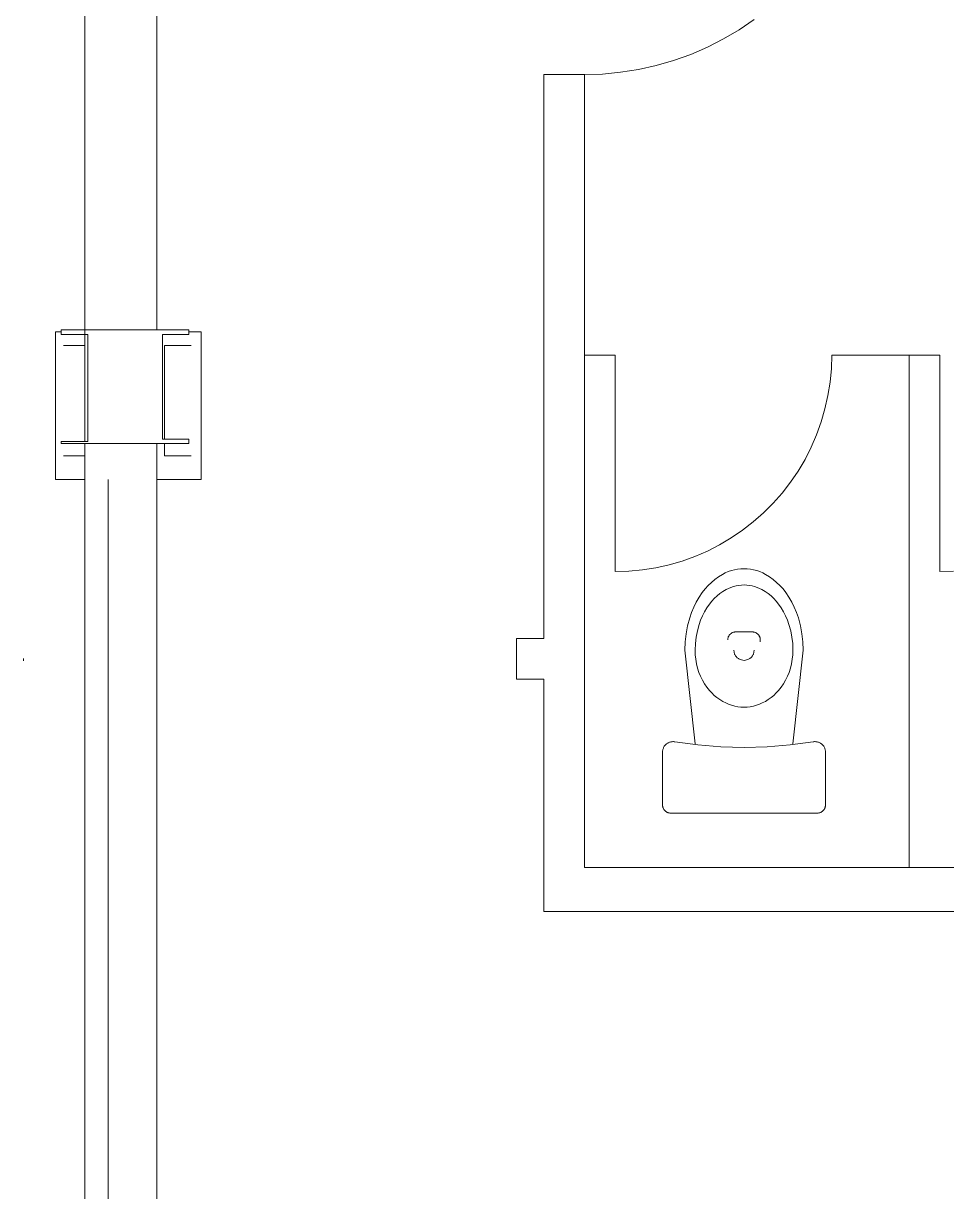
# Model space of a CAD drawing. Header units: centimetres. Extents: x -16.81 to -14.54, y 1.61 to 2.77.
# Drawn here: x -15.1119 to -15.0204, y 2.5508 to 2.6665 of the extents above; entities that cross this region are included whole.
import ezdxf

# ---------------------------------------------------------------- set-up
doc = ezdxf.new("R2010")
doc.units = ezdxf.units.CM
doc.header["$MEASUREMENT"] = 0
doc.layers.get('0').update_dxf_attribs({"lineweight": 0})
doc.layers.add('EXP COTA', color=7, linetype='Continuous', lineweight=0)

# ---------------------------------------------------------------- blocks, each defined once
blk = doc.blocks.new('Block_38')
at = {"layer": 'EXP COTA', "color": 172, "lineweight": 0, "true_color": 0x0000cc}
blk.add_line((-15.10585, 2.62823), (-15.10585, 2.7628), dxfattribs=at)

msp = doc.modelspace()

# ---------------------------------------------------------------- linework, layer by layer
at = {"color": 18, "lineweight": 0, "true_color": 0x000000}
for p, q in [((-15.10585, 2.63617), (-15.10585, 2.70058)), ((-15.0987, 2.63617), (-15.0987, 2.70058)), ((-15.04101, 2.6659), (-15.03952, 2.66691)), ((-15.04255, 2.66499), (-15.04101, 2.6659)), ((-15.04415, 2.66417), (-15.04255, 2.66499)), ((-15.04749, 2.66285), (-15.0458, 2.66346)), ((-15.0458, 2.66346), (-15.04415, 2.66417)), ((-15.05097, 2.66196), (-15.04922, 2.66235)), ((-15.04922, 2.66235), (-15.04749, 2.66285)), ((-15.06035, 2.66145), (-15.05633, 2.66145)), ((-15.06035, 2.60559), (-15.06035, 2.66145)), ((-15.05633, 2.66145), (-15.05453, 2.66151)), ((-15.05633, 2.5829), (-15.05633, 2.66145)), ((-15.05453, 2.66151), (-15.05275, 2.66168)), ((-15.05275, 2.66168), (-15.05097, 2.66196)), ((-15.10877, 2.62134), (-15.10877, 2.63596)), ((-15.10877, 2.63596), (-15.10819, 2.63596)), ((-15.10585, 2.63617), (-15.10819, 2.63617)), ((-15.10819, 2.63617), (-15.10819, 2.63572)), ((-15.10819, 2.63572), (-15.10585, 2.63572)), ((-15.0987, 2.63617), (-15.10585, 2.63617)), ((-15.10585, 2.62512), (-15.10585, 2.63572)), ((-15.10585, 2.63572), (-15.10555, 2.63572)), ((-15.10555, 2.63572), (-15.10555, 2.62512)), ((-15.09553, 2.63617), (-15.0987, 2.63617)), ((-15.09816, 2.63572), (-15.09553, 2.63572)), ((-15.09816, 2.62535), (-15.09816, 2.63572)), ((-15.09553, 2.63572), (-15.09553, 2.63617)), ((-15.09553, 2.63596), (-15.09431, 2.63596)), ((-15.09431, 2.62134), (-15.09431, 2.63596)), ((-15.10798, 2.63461), (-15.10585, 2.63461)), ((-15.09532, 2.63461), (-15.09795, 2.63461)), ((-15.09795, 2.63461), (-15.09795, 2.62535)), ((-15.05633, 2.63367), (-15.05328, 2.63367)), ((-15.05328, 2.63367), (-15.05328, 2.61221)), ((-15.03186, 2.63233), (-15.03182, 2.63367)), ((-15.03182, 2.63367), (-15.02416, 2.63367)), ((-15.02416, 2.63367), (-15.02416, 2.5829)), ((-15.02416, 2.63367), (-15.0211, 2.63367)), ((-15.0211, 2.63367), (-15.0211, 2.61221)), ((-15.03198, 2.63098), (-15.03186, 2.63233)), ((-15.0322, 2.62965), (-15.03198, 2.63098)), ((-15.03249, 2.62834), (-15.0322, 2.62965)), ((-15.03287, 2.62704), (-15.03249, 2.62834)), ((-15.03332, 2.62577), (-15.03287, 2.62704)), ((-15.10819, 2.62512), (-15.10819, 2.62491)), ((-15.10585, 2.62512), (-15.10819, 2.62512)), ((-15.10555, 2.62512), (-15.10585, 2.62512)), ((-15.09553, 2.62535), (-15.09816, 2.62535)), ((-15.09553, 2.62491), (-15.09553, 2.62535)), ((-15.03386, 2.62453), (-15.03332, 2.62577)), ((-15.10819, 2.62491), (-15.10585, 2.62491)), ((-15.10585, 2.41009), (-15.10585, 2.62491)), ((-15.10585, 2.62491), (-15.0987, 2.62491)), ((-15.0987, 2.62491), (-15.09553, 2.62491)), ((-15.0987, 2.41009), (-15.0987, 2.62491)), ((-15.09795, 2.62491), (-15.09795, 2.6237)), ((-15.03447, 2.62333), (-15.03386, 2.62453)), ((-15.10585, 2.6237), (-15.10798, 2.6237)), ((-15.09795, 2.6237), (-15.09532, 2.6237)), ((-15.03516, 2.62217), (-15.03447, 2.62333)), ((-15.03591, 2.62106), (-15.03516, 2.62217)), ((-15.10877, 2.62134), (-15.10585, 2.62134)), ((-15.10355, 2.41009), (-15.10355, 2.62134)), ((-15.0987, 2.62134), (-15.09431, 2.62134)), ((-15.03674, 2.61999), (-15.03591, 2.62106)), ((-15.03763, 2.61898), (-15.03674, 2.61999)), ((-15.03859, 2.61803), (-15.03763, 2.61898)), ((-15.04066, 2.61631), (-15.0396, 2.61714)), ((-15.0396, 2.61714), (-15.03859, 2.61803)), ((-15.04178, 2.61555), (-15.04066, 2.61631)), ((-15.04414, 2.61425), (-15.04294, 2.61486)), ((-15.04294, 2.61486), (-15.04178, 2.61555)), ((-15.04665, 2.61326), (-15.04538, 2.61372)), ((-15.04538, 2.61372), (-15.04414, 2.61425)), ((-15.05193, 2.61225), (-15.05059, 2.61238)), ((-15.05059, 2.61238), (-15.04926, 2.61259)), ((-15.04926, 2.61259), (-15.04794, 2.61288)), ((-15.04794, 2.61288), (-15.04665, 2.61326)), ((-15.04177, 2.61232), (-15.04207, 2.61221)), ((-15.04146, 2.6124), (-15.04177, 2.61232)), ((-15.04115, 2.61246), (-15.04146, 2.6124)), ((-15.04083, 2.61249), (-15.04115, 2.61246)), ((-15.04051, 2.6125), (-15.04083, 2.61249)), ((-15.04019, 2.61249), (-15.04051, 2.6125)), ((-15.03988, 2.61246), (-15.04019, 2.61249)), ((-15.03956, 2.6124), (-15.03988, 2.61246)), ((-15.03926, 2.61232), (-15.03956, 2.6124)), ((-15.03895, 2.61221), (-15.03926, 2.61232)), ((-15.05328, 2.61221), (-15.05193, 2.61225)), ((-15.0434, 2.61143), (-15.04375, 2.61114)), ((-15.04303, 2.6117), (-15.0434, 2.61143)), ((-15.04265, 2.61194), (-15.04303, 2.6117)), ((-15.04237, 2.61208), (-15.04265, 2.61194)), ((-15.04207, 2.61221), (-15.04237, 2.61208)), ((-15.03866, 2.61208), (-15.03895, 2.61221)), ((-15.03838, 2.61194), (-15.03866, 2.61208)), ((-15.03799, 2.6117), (-15.03838, 2.61194)), ((-15.03763, 2.61143), (-15.03799, 2.6117)), ((-15.03728, 2.61114), (-15.03763, 2.61143)), ((-15.0211, 2.61221), (-15.01976, 2.61225)), ((-15.04465, 2.61014), (-15.04497, 2.60967)), ((-15.04437, 2.6105), (-15.04465, 2.61014)), ((-15.04407, 2.61083), (-15.04437, 2.6105)), ((-15.04375, 2.61114), (-15.04407, 2.61083)), ((-15.04291, 2.61003), (-15.04319, 2.6098)), ((-15.04261, 2.61024), (-15.04291, 2.61003)), ((-15.04229, 2.61043), (-15.04261, 2.61024)), ((-15.04205, 2.61055), (-15.04229, 2.61043)), ((-15.04181, 2.61065), (-15.04205, 2.61055)), ((-15.04156, 2.61074), (-15.04181, 2.61065)), ((-15.0413, 2.6108), (-15.04156, 2.61074)), ((-15.04104, 2.61085), (-15.0413, 2.6108)), ((-15.04078, 2.61088), (-15.04104, 2.61085)), ((-15.04051, 2.61089), (-15.04078, 2.61088)), ((-15.04025, 2.61088), (-15.04051, 2.61089)), ((-15.03999, 2.61085), (-15.04025, 2.61088)), ((-15.03972, 2.6108), (-15.03999, 2.61085)), ((-15.03947, 2.61074), (-15.03972, 2.6108)), ((-15.03922, 2.61065), (-15.03947, 2.61074)), ((-15.03897, 2.61055), (-15.03922, 2.61065)), ((-15.03874, 2.61043), (-15.03897, 2.61055)), ((-15.03842, 2.61024), (-15.03874, 2.61043)), ((-15.03812, 2.61003), (-15.03842, 2.61024)), ((-15.03784, 2.6098), (-15.03812, 2.61003)), ((-15.03696, 2.61083), (-15.03728, 2.61114)), ((-15.03665, 2.6105), (-15.03696, 2.61083)), ((-15.03638, 2.61014), (-15.03665, 2.6105)), ((-15.03606, 2.60967), (-15.03638, 2.61014)), ((-15.04525, 2.60918), (-15.0455, 2.60868)), ((-15.04497, 2.60967), (-15.04525, 2.60918)), ((-15.04394, 2.609), (-15.0442, 2.60862)), ((-15.04371, 2.60928), (-15.04394, 2.609)), ((-15.04346, 2.60955), (-15.04371, 2.60928)), ((-15.04319, 2.6098), (-15.04346, 2.60955)), ((-15.03757, 2.60955), (-15.03784, 2.6098)), ((-15.03732, 2.60928), (-15.03757, 2.60955)), ((-15.03709, 2.609), (-15.03732, 2.60928)), ((-15.03683, 2.60862), (-15.03709, 2.609)), ((-15.03578, 2.60918), (-15.03606, 2.60967)), ((-15.03553, 2.60868), (-15.03578, 2.60918)), ((-15.04572, 2.60816), (-15.0459, 2.60762)), ((-15.0455, 2.60868), (-15.04572, 2.60816)), ((-15.04464, 2.60783), (-15.04482, 2.60741)), ((-15.04443, 2.60823), (-15.04464, 2.60783)), ((-15.0442, 2.60862), (-15.04443, 2.60823)), ((-15.03659, 2.60823), (-15.03683, 2.60862)), ((-15.03639, 2.60783), (-15.03659, 2.60823)), ((-15.03621, 2.60741), (-15.03639, 2.60783)), ((-15.03531, 2.60816), (-15.03553, 2.60868)), ((-15.03513, 2.60762), (-15.03531, 2.60816)), ((-15.0461, 2.60684), (-15.04625, 2.60604)), ((-15.0459, 2.60762), (-15.0461, 2.60684)), ((-15.04497, 2.60698), (-15.04514, 2.60635)), ((-15.04482, 2.60741), (-15.04497, 2.60698)), ((-15.03606, 2.60698), (-15.03621, 2.60741)), ((-15.03589, 2.60635), (-15.03606, 2.60698)), ((-15.03493, 2.60684), (-15.03513, 2.60762)), ((-15.03478, 2.60604), (-15.03493, 2.60684)), ((-15.06035, 2.60559), (-15.06307, 2.60559)), ((-15.06307, 2.60157), (-15.06307, 2.60559)), ((-15.04625, 2.60604), (-15.04634, 2.60524)), ((-15.04526, 2.60572), (-15.04533, 2.60508)), ((-15.04514, 2.60635), (-15.04526, 2.60572)), ((-15.04212, 2.60554), (-15.04213, 2.60549)), ((-15.04213, 2.60549), (-15.04213, 2.60544)), ((-15.04211, 2.60559), (-15.04212, 2.60554)), ((-15.0421, 2.60564), (-15.04211, 2.60559)), ((-15.04209, 2.60569), (-15.0421, 2.60564)), ((-15.04207, 2.60574), (-15.04209, 2.60569)), ((-15.04205, 2.60578), (-15.04207, 2.60574)), ((-15.04203, 2.60583), (-15.04205, 2.60578)), ((-15.042, 2.60587), (-15.04203, 2.60583)), ((-15.04197, 2.60592), (-15.042, 2.60587)), ((-15.04194, 2.60596), (-15.04197, 2.60592)), ((-15.04191, 2.60599), (-15.04194, 2.60596)), ((-15.04187, 2.60603), (-15.04191, 2.60599)), ((-15.04184, 2.60606), (-15.04187, 2.60603)), ((-15.0418, 2.60609), (-15.04184, 2.60606)), ((-15.04175, 2.60612), (-15.0418, 2.60609)), ((-15.04171, 2.60615), (-15.04175, 2.60612)), ((-15.04166, 2.60617), (-15.04171, 2.60615)), ((-15.04162, 2.60619), (-15.04166, 2.60617)), ((-15.04157, 2.60621), (-15.04162, 2.60619)), ((-15.04152, 2.60622), (-15.04157, 2.60621)), ((-15.04147, 2.60623), (-15.04152, 2.60622)), ((-15.04142, 2.60624), (-15.04147, 2.60623)), ((-15.04137, 2.60625), (-15.04142, 2.60624)), ((-15.04132, 2.60625), (-15.04137, 2.60625)), ((-15.04132, 2.60625), (-15.04051, 2.60625)), ((-15.03971, 2.60625), (-15.04051, 2.60625)), ((-15.03966, 2.60625), (-15.03971, 2.60625)), ((-15.03961, 2.60624), (-15.03966, 2.60625)), ((-15.03956, 2.60623), (-15.03961, 2.60624)), ((-15.03951, 2.60622), (-15.03956, 2.60623)), ((-15.03946, 2.60621), (-15.03951, 2.60622)), ((-15.03941, 2.60619), (-15.03946, 2.60621)), ((-15.03936, 2.60617), (-15.03941, 2.60619)), ((-15.03932, 2.60615), (-15.03936, 2.60617)), ((-15.03927, 2.60612), (-15.03932, 2.60615)), ((-15.03923, 2.60609), (-15.03927, 2.60612)), ((-15.03919, 2.60606), (-15.03923, 2.60609)), ((-15.03915, 2.60603), (-15.03919, 2.60606)), ((-15.03912, 2.60599), (-15.03915, 2.60603)), ((-15.03908, 2.60596), (-15.03912, 2.60599)), ((-15.03905, 2.60592), (-15.03908, 2.60596)), ((-15.03902, 2.60587), (-15.03905, 2.60592)), ((-15.039, 2.60583), (-15.03902, 2.60587)), ((-15.03898, 2.60578), (-15.039, 2.60583)), ((-15.03896, 2.60574), (-15.03898, 2.60578)), ((-15.03894, 2.60569), (-15.03896, 2.60574)), ((-15.03892, 2.60564), (-15.03894, 2.60569)), ((-15.03891, 2.60559), (-15.03892, 2.60564)), ((-15.03891, 2.60554), (-15.03891, 2.60559)), ((-15.0389, 2.60549), (-15.03891, 2.60554)), ((-15.0389, 2.60544), (-15.0389, 2.60549)), ((-15.0389, 2.60524), (-15.0389, 2.60544)), ((-15.03577, 2.60572), (-15.03589, 2.60635)), ((-15.03569, 2.60508), (-15.03577, 2.60572)), ((-15.03469, 2.60524), (-15.03478, 2.60604)), ((-15.04634, 2.60524), (-15.04637, 2.60443)), ((-15.04536, 2.59515), (-15.04637, 2.60443)), ((-15.04533, 2.60508), (-15.04536, 2.60443)), ((-15.04536, 2.60443), (-15.04534, 2.60398)), ((-15.04152, 2.60443), (-15.04145, 2.60405)), ((-15.03958, 2.60405), (-15.0395, 2.60443)), ((-15.03567, 2.60443), (-15.03569, 2.60508)), ((-15.03569, 2.60398), (-15.03567, 2.60443)), ((-15.03466, 2.60443), (-15.03567, 2.59515)), ((-15.03466, 2.60443), (-15.03469, 2.60524)), ((-15.11194, 2.60339), (-15.11194, 2.60361)), ((-15.04534, 2.60398), (-15.0453, 2.60354)), ((-15.0453, 2.60354), (-15.04522, 2.60309)), ((-15.04522, 2.60309), (-15.04511, 2.60266)), ((-15.04145, 2.60405), (-15.04142, 2.60399)), ((-15.04142, 2.60399), (-15.04139, 2.60393)), ((-15.04139, 2.60393), (-15.04135, 2.60387)), ((-15.04135, 2.60387), (-15.04131, 2.60382)), ((-15.04131, 2.60382), (-15.04127, 2.60377)), ((-15.04127, 2.60377), (-15.04123, 2.60372)), ((-15.04123, 2.60372), (-15.04118, 2.60367)), ((-15.04118, 2.60367), (-15.04113, 2.60363)), ((-15.04113, 2.60363), (-15.04107, 2.60359)), ((-15.04107, 2.60359), (-15.04102, 2.60356)), ((-15.04102, 2.60356), (-15.04096, 2.60353)), ((-15.04096, 2.60353), (-15.0409, 2.6035)), ((-15.0409, 2.6035), (-15.04051, 2.60342)), ((-15.04051, 2.60342), (-15.04013, 2.6035)), ((-15.04013, 2.6035), (-15.04007, 2.60353)), ((-15.04007, 2.60353), (-15.04001, 2.60356)), ((-15.04001, 2.60356), (-15.03995, 2.60359)), ((-15.03995, 2.60359), (-15.0399, 2.60363)), ((-15.0399, 2.60363), (-15.03985, 2.60367)), ((-15.03985, 2.60367), (-15.0398, 2.60372)), ((-15.0398, 2.60372), (-15.03975, 2.60377)), ((-15.03975, 2.60377), (-15.03971, 2.60382)), ((-15.03971, 2.60382), (-15.03967, 2.60387)), ((-15.03967, 2.60387), (-15.03964, 2.60393)), ((-15.03964, 2.60393), (-15.03961, 2.60399)), ((-15.03961, 2.60399), (-15.03958, 2.60405)), ((-15.03591, 2.60266), (-15.03581, 2.60309)), ((-15.03581, 2.60309), (-15.03573, 2.60354)), ((-15.03573, 2.60354), (-15.03569, 2.60398)), ((-15.04511, 2.60266), (-15.04498, 2.60223)), ((-15.04498, 2.60223), (-15.04482, 2.60184)), ((-15.0362, 2.60184), (-15.03605, 2.60223)), ((-15.03605, 2.60223), (-15.03591, 2.60266)), ((-15.06035, 2.60157), (-15.06307, 2.60157)), ((-15.06035, 2.60157), (-15.06035, 2.57854)), ((-15.04482, 2.60184), (-15.04464, 2.60147)), ((-15.04464, 2.60147), (-15.04443, 2.60111)), ((-15.04443, 2.60111), (-15.0442, 2.60076)), ((-15.0442, 2.60076), (-15.04394, 2.60044)), ((-15.03709, 2.60044), (-15.03683, 2.60076)), ((-15.03683, 2.60076), (-15.03659, 2.60111)), ((-15.03659, 2.60111), (-15.03639, 2.60147)), ((-15.03639, 2.60147), (-15.0362, 2.60184)), ((-15.04394, 2.60044), (-15.04371, 2.60019)), ((-15.04371, 2.60019), (-15.04346, 2.59995)), ((-15.04346, 2.59995), (-15.0432, 2.59973)), ((-15.0432, 2.59973), (-15.04292, 2.59953)), ((-15.03811, 2.59953), (-15.03783, 2.59973)), ((-15.03783, 2.59973), (-15.03757, 2.59995)), ((-15.03757, 2.59995), (-15.03732, 2.60019)), ((-15.03732, 2.60019), (-15.03709, 2.60044)), ((-15.04292, 2.59953), (-15.04263, 2.59936)), ((-15.04263, 2.59936), (-15.04233, 2.5992)), ((-15.04233, 2.5992), (-15.04204, 2.59907)), ((-15.04204, 2.59907), (-15.04175, 2.59897)), ((-15.04175, 2.59897), (-15.04144, 2.59889)), ((-15.04144, 2.59889), (-15.04114, 2.59883)), ((-15.04114, 2.59883), (-15.04083, 2.59879)), ((-15.04083, 2.59879), (-15.04051, 2.59878)), ((-15.04051, 2.59878), (-15.0402, 2.59879)), ((-15.0402, 2.59879), (-15.03989, 2.59883)), ((-15.03989, 2.59883), (-15.03958, 2.59889)), ((-15.03958, 2.59889), (-15.03928, 2.59897)), ((-15.03928, 2.59897), (-15.03899, 2.59907)), ((-15.03899, 2.59907), (-15.0387, 2.5992)), ((-15.0387, 2.5992), (-15.0384, 2.59936)), ((-15.0384, 2.59936), (-15.03811, 2.59953)), ((-15.04838, 2.59496), (-15.04842, 2.59491)), ((-15.04834, 2.59501), (-15.04838, 2.59496)), ((-15.04829, 2.59506), (-15.04834, 2.59501)), ((-15.04824, 2.59511), (-15.04829, 2.59506)), ((-15.04819, 2.59515), (-15.04824, 2.59511)), ((-15.04814, 2.59519), (-15.04819, 2.59515)), ((-15.04808, 2.59523), (-15.04814, 2.59519)), ((-15.04802, 2.59526), (-15.04808, 2.59523)), ((-15.04796, 2.59529), (-15.04802, 2.59526)), ((-15.0479, 2.59531), (-15.04796, 2.59529)), ((-15.04784, 2.59533), (-15.0479, 2.59531)), ((-15.04777, 2.59535), (-15.04784, 2.59533)), ((-15.04771, 2.59536), (-15.04777, 2.59535)), ((-15.04764, 2.59536), (-15.04771, 2.59536)), ((-15.04757, 2.59537), (-15.04764, 2.59536)), ((-15.04751, 2.59537), (-15.04757, 2.59537)), ((-15.04744, 2.59536), (-15.04751, 2.59537)), ((-15.04737, 2.59535), (-15.04744, 2.59536)), ((-15.04737, 2.59535), (-15.0451, 2.59504)), ((-15.0451, 2.59504), (-15.04281, 2.59485)), ((-15.03822, 2.59485), (-15.03593, 2.59504)), ((-15.03593, 2.59504), (-15.03365, 2.59535)), ((-15.03359, 2.59536), (-15.03365, 2.59535)), ((-15.03352, 2.59537), (-15.03359, 2.59536)), ((-15.03345, 2.59537), (-15.03352, 2.59537)), ((-15.03339, 2.59536), (-15.03345, 2.59537)), ((-15.03332, 2.59536), (-15.03339, 2.59536)), ((-15.03326, 2.59535), (-15.03332, 2.59536)), ((-15.03319, 2.59533), (-15.03326, 2.59535)), ((-15.03313, 2.59531), (-15.03319, 2.59533)), ((-15.03307, 2.59529), (-15.03313, 2.59531)), ((-15.033, 2.59526), (-15.03307, 2.59529)), ((-15.03295, 2.59523), (-15.033, 2.59526)), ((-15.03289, 2.59519), (-15.03295, 2.59523)), ((-15.03284, 2.59515), (-15.03289, 2.59519)), ((-15.03279, 2.59511), (-15.03284, 2.59515)), ((-15.03274, 2.59506), (-15.03279, 2.59511)), ((-15.03269, 2.59501), (-15.03274, 2.59506)), ((-15.03265, 2.59496), (-15.03269, 2.59501)), ((-15.03261, 2.59491), (-15.03265, 2.59496)), ((-15.04858, 2.59441), (-15.04859, 2.59434)), ((-15.04859, 2.58909), (-15.04859, 2.59434)), ((-15.04857, 2.59454), (-15.04858, 2.59447)), ((-15.04858, 2.59447), (-15.04858, 2.59441)), ((-15.04855, 2.5946), (-15.04857, 2.59454)), ((-15.04853, 2.59467), (-15.04855, 2.5946)), ((-15.04851, 2.59473), (-15.04853, 2.59467)), ((-15.04848, 2.59479), (-15.04851, 2.59473)), ((-15.04845, 2.59485), (-15.04848, 2.59479)), ((-15.04842, 2.59491), (-15.04845, 2.59485)), ((-15.04281, 2.59485), (-15.04051, 2.59478)), ((-15.04051, 2.59478), (-15.03822, 2.59485)), ((-15.03258, 2.59485), (-15.03261, 2.59491)), ((-15.03255, 2.59479), (-15.03258, 2.59485)), ((-15.03252, 2.59473), (-15.03255, 2.59479)), ((-15.03249, 2.59467), (-15.03252, 2.59473)), ((-15.03248, 2.5946), (-15.03249, 2.59467)), ((-15.03246, 2.59454), (-15.03248, 2.5946)), ((-15.03245, 2.59447), (-15.03246, 2.59454)), ((-15.03244, 2.59441), (-15.03245, 2.59447)), ((-15.03244, 2.59434), (-15.03244, 2.59441)), ((-15.03244, 2.58909), (-15.03244, 2.59434)), ((-15.04859, 2.58909), (-15.04858, 2.58904)), ((-15.04858, 2.58904), (-15.04858, 2.58899)), ((-15.04858, 2.58899), (-15.04857, 2.58894)), ((-15.04857, 2.58894), (-15.04856, 2.58889)), ((-15.04856, 2.58889), (-15.04855, 2.58885)), ((-15.04855, 2.58885), (-15.04853, 2.5888)), ((-15.04853, 2.5888), (-15.04851, 2.58875)), ((-15.04851, 2.58875), (-15.04849, 2.58871)), ((-15.04849, 2.58871), (-15.04846, 2.58866)), ((-15.04846, 2.58866), (-15.04843, 2.58862)), ((-15.04843, 2.58862), (-15.0484, 2.58858)), ((-15.0484, 2.58858), (-15.04837, 2.58854)), ((-15.04837, 2.58854), (-15.04833, 2.58851)), ((-15.04833, 2.58851), (-15.04829, 2.58847)), ((-15.04829, 2.58847), (-15.04825, 2.58844)), ((-15.04825, 2.58844), (-15.04821, 2.58841)), ((-15.04821, 2.58841), (-15.04817, 2.58839)), ((-15.04817, 2.58839), (-15.04812, 2.58836)), ((-15.04812, 2.58836), (-15.04808, 2.58834)), ((-15.04808, 2.58834), (-15.04803, 2.58833)), ((-15.04803, 2.58833), (-15.04798, 2.58831)), ((-15.04798, 2.58831), (-15.04793, 2.5883)), ((-15.04793, 2.5883), (-15.04788, 2.58829)), ((-15.04788, 2.58829), (-15.04783, 2.58829)), ((-15.04783, 2.58829), (-15.04778, 2.58829)), ((-15.03325, 2.58829), (-15.04778, 2.58829)), ((-15.03325, 2.58829), (-15.0332, 2.58829)), ((-15.0332, 2.58829), (-15.03315, 2.58829)), ((-15.03315, 2.58829), (-15.0331, 2.5883)), ((-15.0331, 2.5883), (-15.03305, 2.58831)), ((-15.03305, 2.58831), (-15.033, 2.58833)), ((-15.033, 2.58833), (-15.03295, 2.58834)), ((-15.03295, 2.58834), (-15.0329, 2.58836)), ((-15.0329, 2.58836), (-15.03286, 2.58839)), ((-15.03286, 2.58839), (-15.03282, 2.58841)), ((-15.03282, 2.58841), (-15.03277, 2.58844)), ((-15.03277, 2.58844), (-15.03273, 2.58847)), ((-15.03273, 2.58847), (-15.0327, 2.58851)), ((-15.0327, 2.58851), (-15.03266, 2.58854)), ((-15.03266, 2.58854), (-15.03263, 2.58858)), ((-15.03263, 2.58858), (-15.0326, 2.58862)), ((-15.0326, 2.58862), (-15.03257, 2.58866)), ((-15.03257, 2.58866), (-15.03254, 2.58871)), ((-15.03254, 2.58871), (-15.03252, 2.58875)), ((-15.03252, 2.58875), (-15.0325, 2.5888)), ((-15.0325, 2.5888), (-15.03248, 2.58885)), ((-15.03248, 2.58885), (-15.03247, 2.58889)), ((-15.03247, 2.58889), (-15.03246, 2.58894)), ((-15.03246, 2.58894), (-15.03245, 2.58899)), ((-15.03245, 2.58899), (-15.03244, 2.58904)), ((-15.03244, 2.58904), (-15.03244, 2.58909)), ((-15.05633, 2.5829), (-14.99198, 2.5829)), ((-15.06035, 2.57854), (-14.96734, 2.57854))]:
    msp.add_line(p, q, dxfattribs=at)

# ---------------------------------------------------------------- block references
at = {"layer": 'EXP COTA'}
msp.add_blockref('Block_38', (0, 0), dxfattribs=at)

doc.saveas('drawing.dxf')
